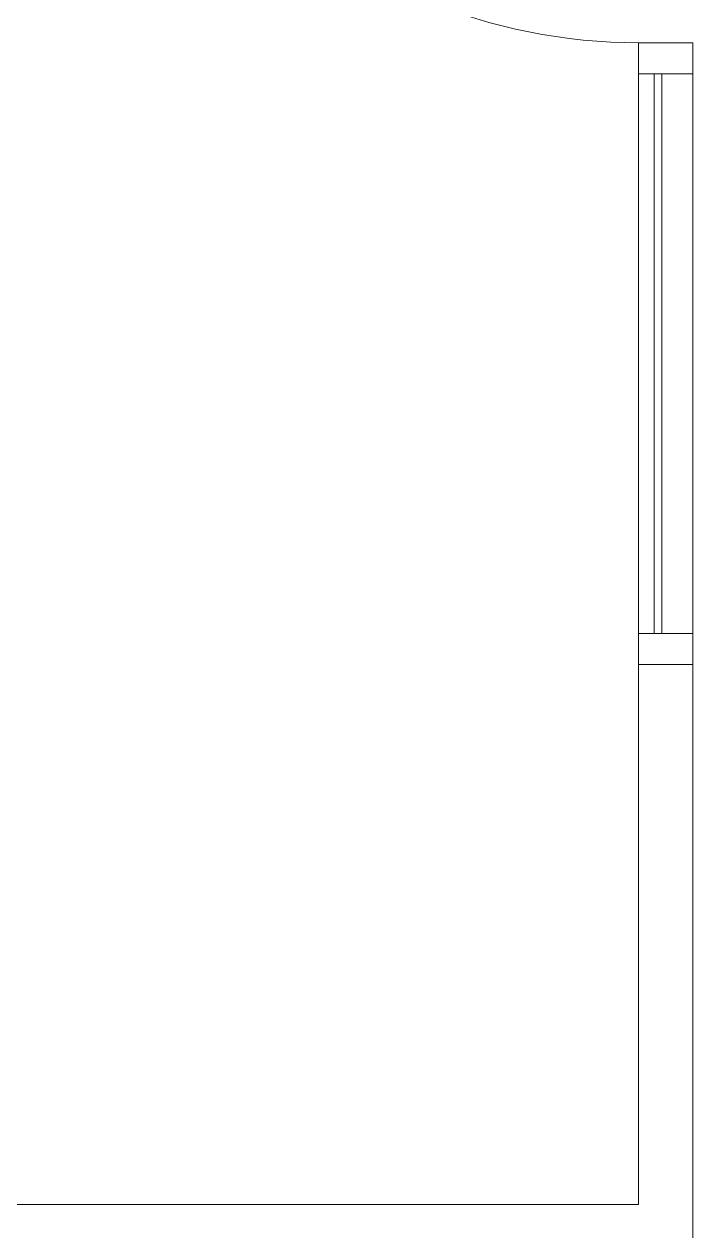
# Model space of a CAD drawing. Header units: inches. Extents: x 1 to 4637, y -664 to 702.
# Drawn here: x 1155.7 to 1198.8, y -42.6 to 35 of the extents above; entities that cross this region are included whole.
import ezdxf

# ---------------------------------------------------------------- set-up
doc = ezdxf.new("R2010")
doc.units = ezdxf.units.IN
doc.header["$MEASUREMENT"] = 0
for name, color, linetype, lineweight in [('A-DOOR', 31, 'Continuous', 9), ('A-DOOR-FRAM', 31, 'Continuous', 9), ('A-GLAZ', 151, 'Continuous', 9), ('I-WALL', 2, 'Continuous', 9)]:
    doc.layers.add(name, color=color, linetype=linetype, lineweight=lineweight)

# ---------------------------------------------------------------- blocks, each defined once
blk = doc.blocks.new('Single-Flush - With Sidelight - 36_ x 96_-2457192-New Construction - Tel_Data_Elec Plan')
at = {"layer": 'A-DOOR', "color": 250, "lineweight": 20}
for p, q in [((-16, -1.75), (-18, -1.75)), ((-18, -1.75), (-18, -37.75)), ((-16, -37.75), (-16, -1.75)), ((-16, -37.75), (-18, -37.75))]:
    blk.add_line(p, q, dxfattribs=at)
at = {"layer": 'A-DOOR'}
blk.add_arc((-18, -1.75), 36, 270, 0, dxfattribs=at)
at = {"layer": 'A-DOOR-FRAM', "color": 250, "lineweight": 20}
blk.add_line((58, 1.75), (58, -1.75), dxfattribs=at)
at = {"layer": 'A-GLAZ', "color": 250, "lineweight": 20}
for p, q in [((20, -0.75), (20, -0.25)), ((20, -0.25), (56, -0.25)), ((56, -0.75), (20, -0.75)), ((56, -0.25), (56, -0.75))]:
    blk.add_line(p, q, dxfattribs=at)

msp = doc.modelspace()

# ---------------------------------------------------------------- linework, layer by layer
at = {"layer": 'I-WALL', "color": 250, "lineweight": 20}
for p, q in [((1198.786, 33.827), (1195.286, 33.827)), ((1195.286, 33.827), (1195.286, 31.827)), ((1198.786, 31.827), (1198.786, 33.827)), ((1195.286, 31.827), (1198.786, 31.827)), ((1198.786, -4.173), (1195.286, -4.173)), ((1195.286, -4.173), (1195.286, -40.899)), ((1198.786, -50.149), (1198.786, -4.173)), ((1195.286, -40.899), (1042.036, -40.899))]:
    msp.add_line(p, q, dxfattribs=at)
at = {"layer": 'I-WALL', "lineweight": 13}
for p, q in [((1195.286, -4.173), (1195.286, 31.827)), ((1198.786, 31.827), (1198.786, -4.173))]:
    msp.add_line(p, q, dxfattribs=at)

# ---------------------------------------------------------------- block references
at = {"layer": 'A-DOOR', "lineweight": 13, "rotation": 269.9999999999999}
msp.add_blockref('Single-Flush - With Sidelight - 36_ x 96_-2457192-New Construction - Tel_Data_Elec Plan', (1197.036, 51.827), dxfattribs=at)

doc.saveas('drawing.dxf')
